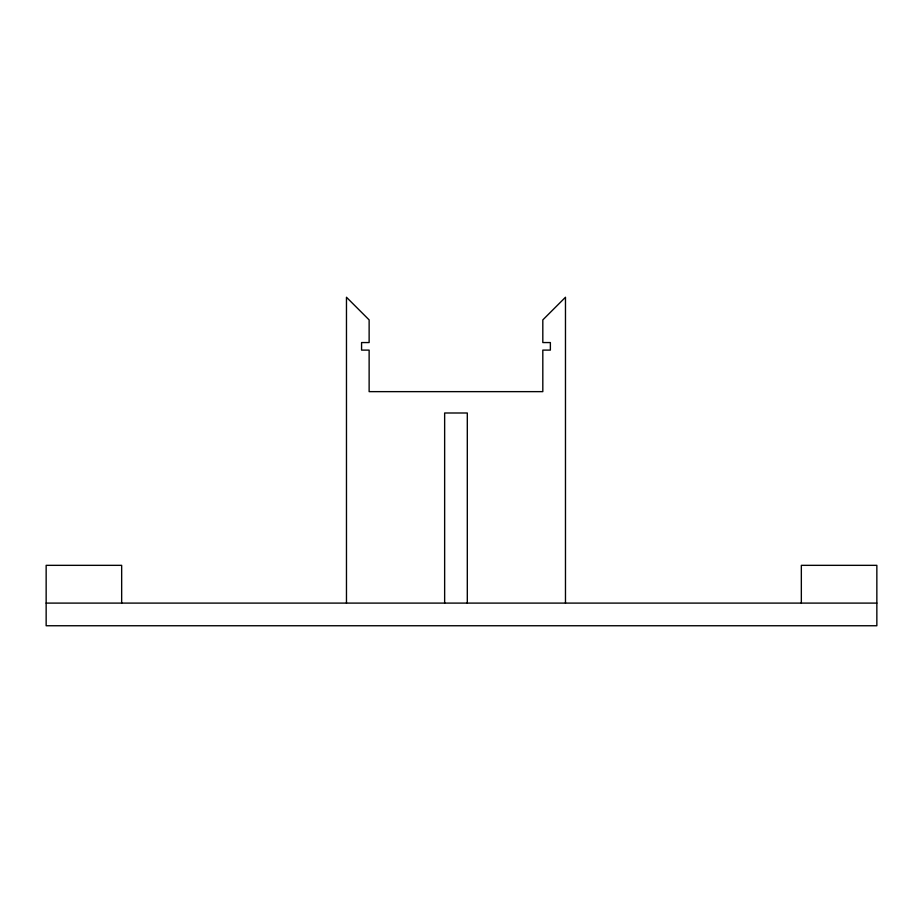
<?xml version="1.0" encoding="UTF-8"?>
<svg xmlns="http://www.w3.org/2000/svg" width="923" height="923" viewBox="0 0 923 923"><rect width="100%" height="100%" fill="white"/><g stroke="black" fill="none" stroke-linecap="round" stroke-linejoin="round"><path stroke-width="1.38" d="M46.15 603.1L876.85 603.1M801.337 603.1L801.337 565.337L876.85 565.337L876.85 625.748L46.15 625.748L46.15 565.337L121.663 565.337L121.663 603.1M565.476 603.1L565.476 297.252L542.816 319.9L542.816 342.56L550.373 342.56L550.373 350.105L542.816 350.105L542.816 391.64L369.131 391.64L369.131 350.105L361.574 350.105L361.574 342.56L369.131 342.56L369.131 319.9L346.471 297.252L346.471 603.1M467.303 603.1L467.303 412.996L444.644 412.996L444.644 603.1"/></g></svg>
